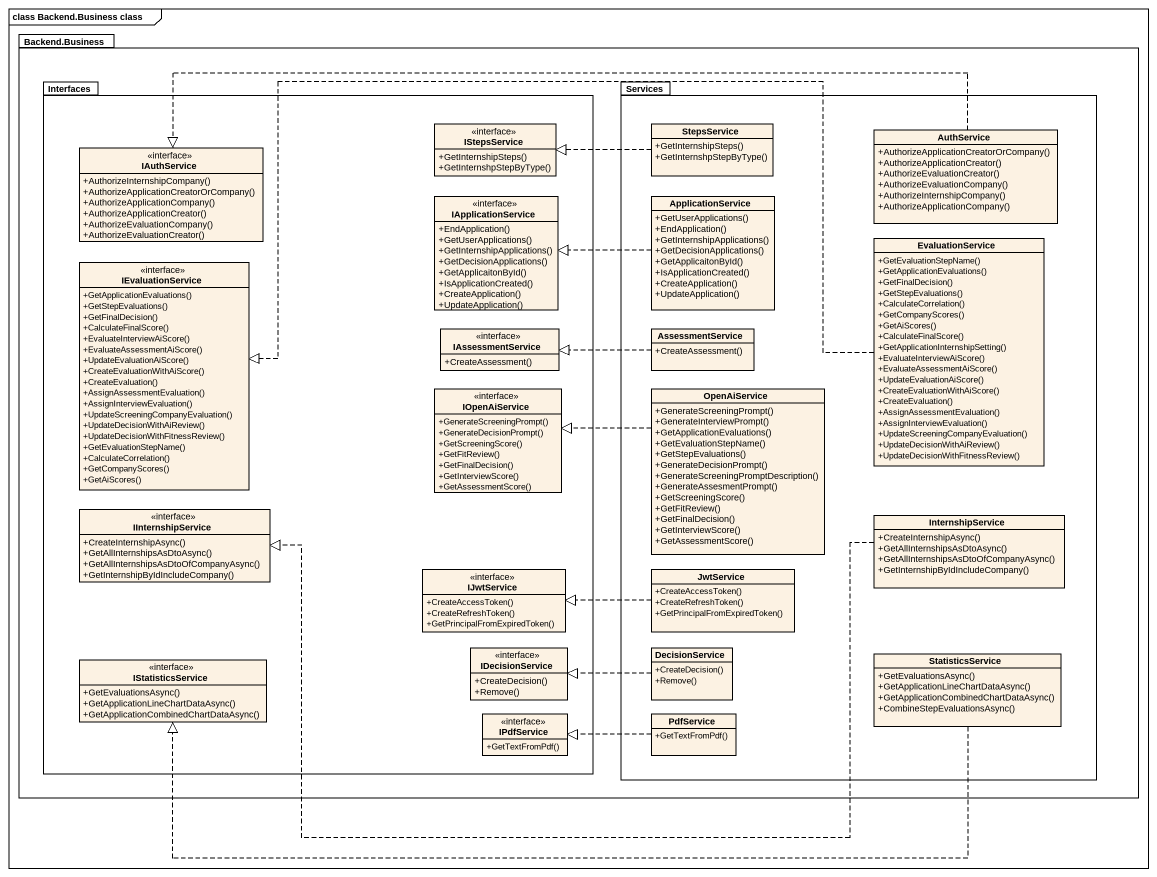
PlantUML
@startuml
mainframe class Backend.Business class
hide circle
hide empty members
skinparam classAttributeIconSize 0
package "Backend.Business" as Backend_Business {
  package Interfaces {
    interface IStepsService {
      +GetInternshipSteps()
      +GetInternshpStepByType()
    }
    interface IAuthService {
      +AuthorizeInternshipCompany()
      +AuthorizeApplicationCreatorOrCompany()
      +AuthorizeApplicationCompany()
      +AuthorizeApplicationCreator()
      +AuthorizeEvaluationCompany()
      +AuthorizeEvaluationCreator()
    }
    interface IApplicationService {
      +EndApplication()
      +GetUserApplications()
      +GetInternshipApplications()
      +GetDecisionApplications()
      +GetApplicaitonById()
      +IsApplicationCreated()
      +CreateApplication()
      +UpdateApplication()
    }
    interface IEvaluationService {
      +GetApplicationEvaluations()
      +GetStepEvaluations()
      +GetFinalDecision()
      +CalculateFinalScore()
      +EvaluateInterviewAiScore()
      +EvaluateAssessmentAiScore()
      +UpdateEvaluationAiScore()
      +CreateEvaluationWithAiScore()
      +CreateEvaluation()
      +AssignAssessmentEvaluation()
      +AssignInterviewEvaluation()
      +UpdateScreeningCompanyEvaluation()
      +UpdateDecisionWithAiReview()
      +UpdateDecisionWithFitnessReview()
      +GetEvaluationStepName()
      +CalculateCorrelation()
      +GetCompanyScores()
      +GetAiScores()
    }
    interface IAssessmentService {
      +CreateAssessment()
    }
    interface IOpenAiService {
      +GenerateScreeningPrompt()
      +GenerateDecisionPrompt()
      +GetScreeningScore()
      +GetFitReview()
      +GetFinalDecision()
      +GetInterviewScore()
      +GetAssessmentScore()
    }
    interface IInternshipService {
      +CreateInternshipAsync()
      +GetAllInternshipsAsDtoAsync()
      +GetAllInternshipsAsDtoOfCompanyAsync()
      +GetInternshipByIdIncludeCompany()
    }
    interface IJwtService {
      +CreateAccessToken()
      +CreateRefreshToken()
      +GetPrincipalFromExpiredToken()
    }
    interface IStatisticsService {
      +GetEvaluationsAsync()
      +GetApplicationLineChartDataAsync()
      +GetApplicationCombinedChartDataAsync()
    }
    interface IDecisionService {
      +CreateDecision()
      +Remove()
    }
    interface IPdfService {
      +GetTextFromPdf()
    }
  }
  package Services {
    class StepsService {
      +GetInternshipSteps()
      +GetInternshpStepByType()
    }
    class AuthService {
      +AuthorizeApplicationCreatorOrCompany()
      +AuthorizeApplicationCreator()
      +AuthorizeEvaluationCreator()
      +AuthorizeEvaluationCompany()
      +AuthorizeInternshipCompany()
      +AuthorizeApplicationCompany()
    }
    class ApplicationService {
      +GetUserApplications()
      +EndApplication()
      +GetInternshipApplications()
      +GetDecisionApplications()
      +GetApplicaitonById()
      +IsApplicationCreated()
      +CreateApplication()
      +UpdateApplication()
    }
    class EvaluationService {
      +GetEvaluationStepName()
      +GetApplicationEvaluations()
      +GetFinalDecision()
      +GetStepEvaluations()
      +CalculateCorrelation()
      +GetCompanyScores()
      +GetAiScores()
      +CalculateFinalScore()
      +GetApplicationInternshipSetting()
      +EvaluateInterviewAiScore()
      +EvaluateAssessmentAiScore()
      +UpdateEvaluationAiScore()
      +CreateEvaluationWithAiScore()
      +CreateEvaluation()
      +AssignAssessmentEvaluation()
      +AssignInterviewEvaluation()
      +UpdateScreeningCompanyEvaluation()
      +UpdateDecisionWithAiReview()
      +UpdateDecisionWithFitnessReview()
    }
    class AssessmentService {
      +CreateAssessment()
    }
    class OpenAiService {
      +GenerateScreeningPrompt()
      +GenerateInterviewPrompt()
      +GetApplicationEvaluations()
      +GetEvaluationStepName()
      +GetStepEvaluations()
      +GenerateDecisionPrompt()
      +GenerateScreeningPromptDescription()
      +GenerateAssesmentPrompt()
      +GetScreeningScore()
      +GetFitReview()
      +GetFinalDecision()
      +GetInterviewScore()
      +GetAssessmentScore()
    }
    class InternshipService {
      +CreateInternshipAsync()
      +GetAllInternshipsAsDtoAsync()
      +GetAllInternshipsAsDtoOfCompanyAsync()
      +GetInternshipByIdIncludeCompany()
    }
    class JwtService {
      +CreateAccessToken()
      +CreateRefreshToken()
      +GetPrincipalFromExpiredToken()
    }
    class DecisionService {
      +CreateDecision()
      +Remove()
    }
    class StatisticsService {
      +GetEvaluationsAsync()
      +GetApplicationLineChartDataAsync()
      +GetApplicationCombinedChartDataAsync()
      +CombineStepEvaluationsAsync()
    }
    class PdfService {
      +GetTextFromPdf()
    }
  }
}
StepsService .left.|> IStepsService
AuthService .left.|> IAuthService
ApplicationService .left.|> IApplicationService
EvaluationService .left.|> IEvaluationService
AssessmentService .left.|> IAssessmentService
OpenAiService .left.|> IOpenAiService
InternshipService .left.|> IInternshipService
JwtService .left.|> IJwtService
DecisionService .left.|> IDecisionService
StatisticsService .left.|> IStatisticsService
PdfService .left.|> IPdfService
@enduml
